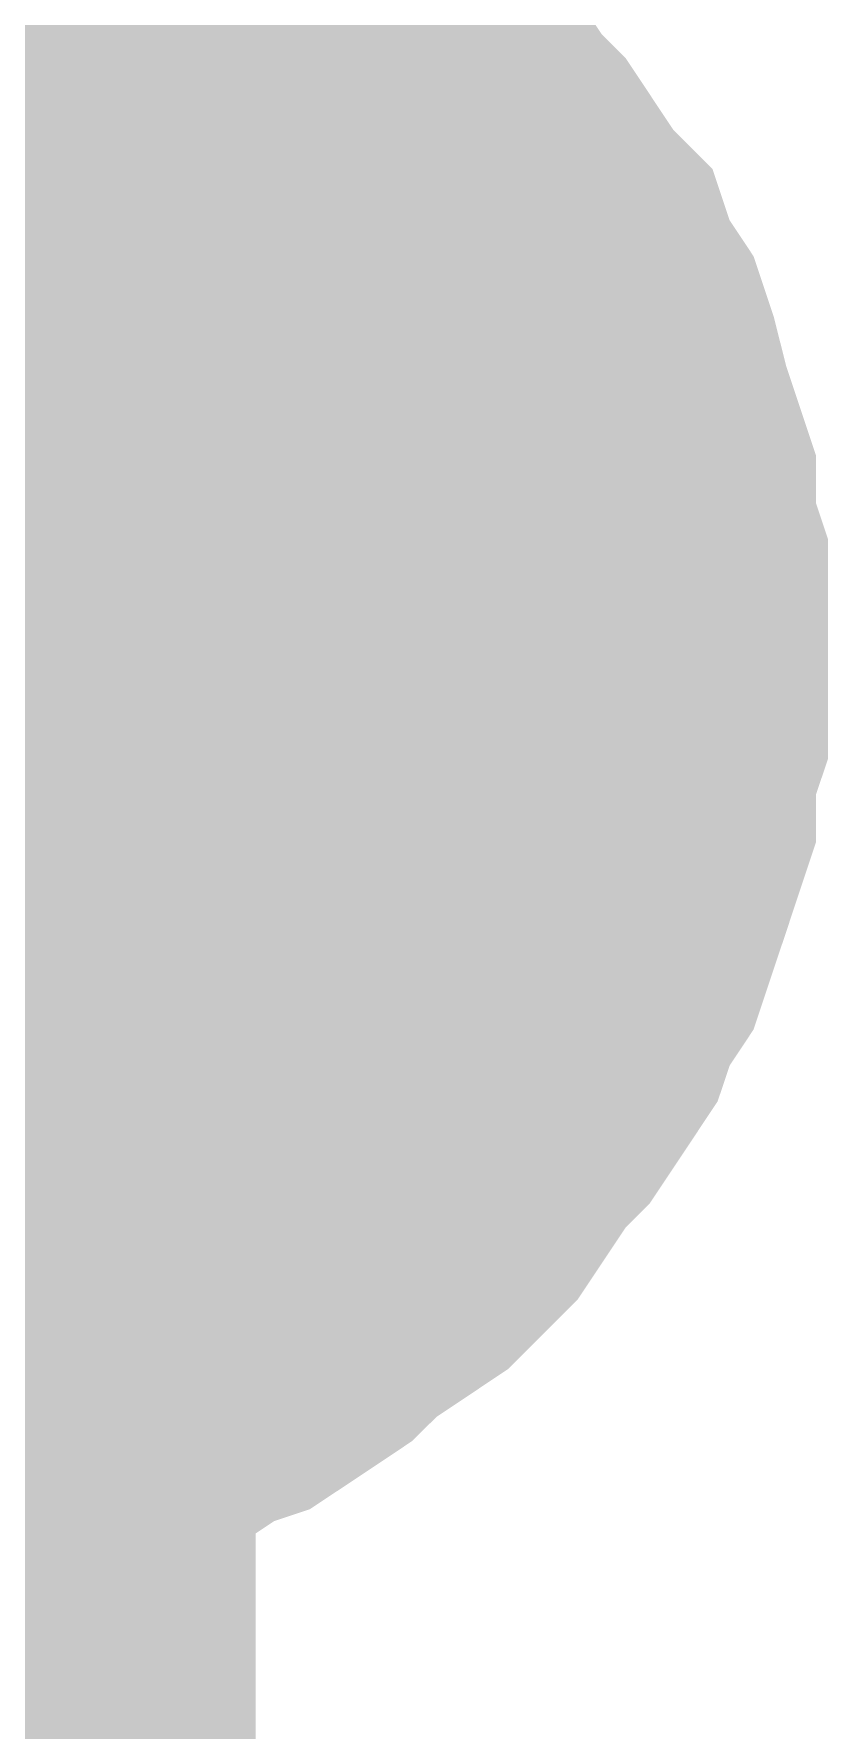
# Model space of a CAD drawing. Header units: inches. Extents: x 0 to 841, y 0 to 594.
# Drawn here: x 187.689 to 188.436, y 536.475 to 538.071 of the extents above; entities that cross this region are included whole.
import ezdxf

# ---------------------------------------------------------------- set-up
doc = ezdxf.new("R2010")
doc.units = ezdxf.units.IN
doc.layers.add('Sheet', color=255, linetype='Continuous')

msp = doc.modelspace()

# ---------------------------------------------------------------- linework, layer by layer
at = {"layer": 'Sheet'}
for points in [[(162.5159, 537.4927, 0.7493, 0.7493, 0), (162.5159, 537.4927, 0.7493, 0.7493, 0), (167.524, 537.4927, 0.7493, 0.7493, 0), (187.5227, 537.4927, 0.7493, 0.7493, 0), (187.5227, 537.4927, 0.7493, 0.7493, 0), (187.5227, 557.4926, 0.7493, 0.7493, 0), (187.5227, 559.9968, 0.7493, 0.7493, 0)], [(187.7473, 538.2227, 0.2997, 0.2997, 0), (187.781, 538.2114, 0.2997, 0.2997, 0), (187.8146, 538.2002, 0.2997, 0.2997, 0), (187.8483, 538.1777, 0.2997, 0.2997, 0), (187.882, 538.1665, 0.2997, 0.2997, 0), (187.9157, 538.1441, 0.2997, 0.2997, 0), (187.9494, 538.1328, 0.2997, 0.2997, 0), (187.9719, 538.1104, 0.2997, 0.2997, 0), (188.0055, 538.0879, 0.2997, 0.2997, 0), (188.0392, 538.0542, 0.2997, 0.2997, 0), (188.0617, 538.0318, 0.2997, 0.2997, 0), (188.0841, 538.0093, 0.2997, 0.2997, 0), (188.1066, 537.9756, 0.2997, 0.2997, 0), (188.1291, 537.9532, 0.2997, 0.2997, 0), (188.1515, 537.9195, 0.2997, 0.2997, 0), (188.174, 537.8858, 0.2997, 0.2997, 0), (188.1964, 537.8633, 0.2997, 0.2997, 0), (188.2077, 537.8296, 0.2997, 0.2997, 0), (188.2301, 537.7959, 0.2997, 0.2997, 0), (188.2413, 537.7623, 0.2997, 0.2997, 0), (188.2526, 537.7173, 0.2997, 0.2997, 0), (188.2638, 537.6836, 0.2997, 0.2997, 0), (188.275, 537.65, 0.2997, 0.2997, 0), (188.275, 537.605, 0.2997, 0.2997, 0), (188.2863, 537.5713, 0.2997, 0.2997, 0), (188.2863, 537.5377, 0.2997, 0.2997, 0), (188.2863, 537.4927, 0.2997, 0.2997, 0)], [(187.7473, 538.2227, 0.2997, 0.2997, 0), (187.781, 538.2114, 0.2997, 0.2997, 0), (187.8146, 538.2002, 0.2997, 0.2997, 0), (187.8483, 538.1777, 0.2997, 0.2997, 0), (187.882, 538.1665, 0.2997, 0.2997, 0), (187.9157, 538.1441, 0.2997, 0.2997, 0), (187.9494, 538.1328, 0.2997, 0.2997, 0), (187.9719, 538.1104, 0.2997, 0.2997, 0), (188.0055, 538.0879, 0.2997, 0.2997, 0), (188.0392, 538.0542, 0.2997, 0.2997, 0), (188.0617, 538.0318, 0.2997, 0.2997, 0), (188.0841, 538.0093, 0.2997, 0.2997, 0), (188.1066, 537.9756, 0.2997, 0.2997, 0), (188.1291, 537.9532, 0.2997, 0.2997, 0), (188.1515, 537.9195, 0.2997, 0.2997, 0), (188.174, 537.8858, 0.2997, 0.2997, 0), (188.1964, 537.8633, 0.2997, 0.2997, 0), (188.2077, 537.8296, 0.2997, 0.2997, 0), (188.2301, 537.7959, 0.2997, 0.2997, 0), (188.2413, 537.7623, 0.2997, 0.2997, 0), (188.2526, 537.7173, 0.2997, 0.2997, 0), (188.2638, 537.6836, 0.2997, 0.2997, 0), (188.275, 537.65, 0.2997, 0.2997, 0), (188.275, 537.605, 0.2997, 0.2997, 0), (188.2863, 537.5713, 0.2997, 0.2997, 0), (188.2863, 537.5377, 0.2997, 0.2997, 0), (188.2863, 537.4927, 0.2997, 0.2997, 0)], [(187.9494, 538.1328, 0.0991, 0.0991, 0), (187.9719, 538.1104, 0.0991, 0.0991, 0), (188.0055, 538.0879, 0.0991, 0.0991, 0), (188.0392, 538.0542, 0.0991, 0.0991, 0), (188.0617, 538.0318, 0.0991, 0.0991, 0), (188.0841, 538.0093, 0.0991, 0.0991, 0), (188.1066, 537.9756, 0.0991, 0.0991, 0), (188.1291, 537.9532, 0.0991, 0.0991, 0), (188.1515, 537.9195, 0.0991, 0.0991, 0), (188.174, 537.8858, 0.0991, 0.0991, 0), (188.1964, 537.8633, 0.0991, 0.0991, 0), (188.2077, 537.8296, 0.0991, 0.0991, 0), (188.2301, 537.7959, 0.0991, 0.0991, 0), (188.2413, 537.7623, 0.0991, 0.0991, 0), (188.2526, 537.7173, 0.0991, 0.0991, 0), (188.2638, 537.6836, 0.0991, 0.0991, 0), (188.275, 537.65, 0.0991, 0.0991, 0), (188.275, 537.605, 0.0991, 0.0991, 0), (188.2863, 537.5713, 0.0991, 0.0991, 0), (188.2863, 537.5377, 0.0991, 0.0991, 0), (188.2863, 537.4927, 0.0991, 0.0991, 0)], [(187.9494, 538.1328, 0.0991, 0.0991, 0), (187.9719, 538.1104, 0.0991, 0.0991, 0), (188.0055, 538.0879, 0.0991, 0.0991, 0), (188.0392, 538.0542, 0.0991, 0.0991, 0), (188.0617, 538.0318, 0.0991, 0.0991, 0), (188.0841, 538.0093, 0.0991, 0.0991, 0), (188.1066, 537.9756, 0.0991, 0.0991, 0), (188.1291, 537.9532, 0.0991, 0.0991, 0), (188.1515, 537.9195, 0.0991, 0.0991, 0), (188.174, 537.8858, 0.0991, 0.0991, 0), (188.1964, 537.8633, 0.0991, 0.0991, 0), (188.2077, 537.8296, 0.0991, 0.0991, 0), (188.2301, 537.7959, 0.0991, 0.0991, 0), (188.2413, 537.7623, 0.0991, 0.0991, 0), (188.2526, 537.7173, 0.0991, 0.0991, 0), (188.2638, 537.6836, 0.0991, 0.0991, 0), (188.275, 537.65, 0.0991, 0.0991, 0), (188.275, 537.605, 0.0991, 0.0991, 0), (188.2863, 537.5713, 0.0991, 0.0991, 0), (188.2863, 537.5377, 0.0991, 0.0991, 0), (188.2863, 537.4927, 0.0991, 0.0991, 0)], [(187.5227, 537.9981, 0.2997, 0.2997, 0), (187.5452, 537.9981, 0.2997, 0.2997, 0), (187.5788, 537.9981, 0.2997, 0.2997, 0), (187.6013, 537.9868, 0.2997, 0.2997, 0), (187.6238, 537.9868, 0.2997, 0.2997, 0), (187.6462, 537.9868, 0.2997, 0.2997, 0), (187.6687, 537.9756, 0.2997, 0.2997, 0), (187.7024, 537.9644, 0.2997, 0.2997, 0), (187.7248, 537.9532, 0.2997, 0.2997, 0), (187.7473, 537.9532, 0.2997, 0.2997, 0), (187.7697, 537.9419, 0.2997, 0.2997, 0), (187.781, 537.9307, 0.2997, 0.2997, 0), (187.8034, 537.9082, 0.2997, 0.2997, 0), (187.8259, 537.897, 0.2997, 0.2997, 0), (187.8483, 537.8858, 0.2997, 0.2997, 0), (187.8596, 537.8633, 0.2997, 0.2997, 0), (187.882, 537.8521, 0.2997, 0.2997, 0), (187.8933, 537.8296, 0.2997, 0.2997, 0), (187.9157, 537.8184, 0.2997, 0.2997, 0), (187.9269, 537.7959, 0.2997, 0.2997, 0), (187.9382, 537.7735, 0.2997, 0.2997, 0), (187.9606, 537.751, 0.2997, 0.2997, 0), (187.9719, 537.7398, 0.2997, 0.2997, 0), (187.9831, 537.7173, 0.2997, 0.2997, 0), (187.9831, 537.6949, 0.2997, 0.2997, 0), (187.9943, 537.6724, 0.2997, 0.2997, 0), (188.0055, 537.6387, 0.2997, 0.2997, 0), (188.0168, 537.6163, 0.2997, 0.2997, 0), (188.0168, 537.5938, 0.2997, 0.2997, 0), (188.0168, 537.5713, 0.2997, 0.2997, 0), (188.028, 537.5489, 0.2997, 0.2997, 0), (188.028, 537.5152, 0.2997, 0.2997, 0), (188.028, 537.4927, 0.2997, 0.2997, 0)], [(187.5227, 537.9981, 0.2997, 0.2997, 0), (187.5452, 537.9981, 0.2997, 0.2997, 0), (187.5788, 537.9981, 0.2997, 0.2997, 0), (187.6013, 537.9868, 0.2997, 0.2997, 0), (187.6238, 537.9868, 0.2997, 0.2997, 0), (187.6462, 537.9868, 0.2997, 0.2997, 0), (187.6687, 537.9756, 0.2997, 0.2997, 0), (187.7024, 537.9644, 0.2997, 0.2997, 0), (187.7248, 537.9532, 0.2997, 0.2997, 0), (187.7473, 537.9532, 0.2997, 0.2997, 0), (187.7697, 537.9419, 0.2997, 0.2997, 0), (187.781, 537.9307, 0.2997, 0.2997, 0), (187.8034, 537.9082, 0.2997, 0.2997, 0), (187.8259, 537.897, 0.2997, 0.2997, 0), (187.8483, 537.8858, 0.2997, 0.2997, 0), (187.8596, 537.8633, 0.2997, 0.2997, 0), (187.882, 537.8521, 0.2997, 0.2997, 0), (187.8933, 537.8296, 0.2997, 0.2997, 0), (187.9157, 537.8184, 0.2997, 0.2997, 0), (187.9269, 537.7959, 0.2997, 0.2997, 0), (187.9382, 537.7735, 0.2997, 0.2997, 0), (187.9606, 537.751, 0.2997, 0.2997, 0), (187.9719, 537.7398, 0.2997, 0.2997, 0), (187.9831, 537.7173, 0.2997, 0.2997, 0), (187.9831, 537.6949, 0.2997, 0.2997, 0), (187.9943, 537.6724, 0.2997, 0.2997, 0), (188.0055, 537.6387, 0.2997, 0.2997, 0), (188.0168, 537.6163, 0.2997, 0.2997, 0), (188.0168, 537.5938, 0.2997, 0.2997, 0), (188.0168, 537.5713, 0.2997, 0.2997, 0), (188.028, 537.5489, 0.2997, 0.2997, 0), (188.028, 537.5152, 0.2997, 0.2997, 0), (188.028, 537.4927, 0.2997, 0.2997, 0)], [(187.6238, 537.9868, 0.0991, 0.0991, 0), (187.6462, 537.9868, 0.0991, 0.0991, 0), (187.6687, 537.9756, 0.0991, 0.0991, 0), (187.7024, 537.9644, 0.0991, 0.0991, 0), (187.7248, 537.9532, 0.0991, 0.0991, 0), (187.7473, 537.9532, 0.0991, 0.0991, 0), (187.7697, 537.9419, 0.0991, 0.0991, 0), (187.781, 537.9307, 0.0991, 0.0991, 0), (187.8034, 537.9082, 0.0991, 0.0991, 0), (187.8259, 537.897, 0.0991, 0.0991, 0), (187.8483, 537.8858, 0.0991, 0.0991, 0), (187.8596, 537.8633, 0.0991, 0.0991, 0), (187.882, 537.8521, 0.0991, 0.0991, 0), (187.8933, 537.8296, 0.0991, 0.0991, 0), (187.9157, 537.8184, 0.0991, 0.0991, 0), (187.9269, 537.7959, 0.0991, 0.0991, 0), (187.9382, 537.7735, 0.0991, 0.0991, 0), (187.9606, 537.751, 0.0991, 0.0991, 0), (187.9719, 537.7398, 0.0991, 0.0991, 0), (187.9831, 537.7173, 0.0991, 0.0991, 0), (187.9831, 537.6949, 0.0991, 0.0991, 0), (187.9943, 537.6724, 0.0991, 0.0991, 0), (188.0055, 537.6387, 0.0991, 0.0991, 0), (188.0168, 537.6163, 0.0991, 0.0991, 0), (188.0168, 537.5938, 0.0991, 0.0991, 0), (188.0168, 537.5713, 0.0991, 0.0991, 0), (188.028, 537.5489, 0.0991, 0.0991, 0), (188.028, 537.5152, 0.0991, 0.0991, 0), (188.028, 537.4927, 0.0991, 0.0991, 0)], [(187.6238, 537.9868, 0.0991, 0.0991, 0), (187.6462, 537.9868, 0.0991, 0.0991, 0), (187.6687, 537.9756, 0.0991, 0.0991, 0), (187.7024, 537.9644, 0.0991, 0.0991, 0), (187.7248, 537.9532, 0.0991, 0.0991, 0), (187.7473, 537.9532, 0.0991, 0.0991, 0), (187.7697, 537.9419, 0.0991, 0.0991, 0), (187.781, 537.9307, 0.0991, 0.0991, 0), (187.8034, 537.9082, 0.0991, 0.0991, 0), (187.8259, 537.897, 0.0991, 0.0991, 0), (187.8483, 537.8858, 0.0991, 0.0991, 0), (187.8596, 537.8633, 0.0991, 0.0991, 0), (187.882, 537.8521, 0.0991, 0.0991, 0), (187.8933, 537.8296, 0.0991, 0.0991, 0), (187.9157, 537.8184, 0.0991, 0.0991, 0), (187.9269, 537.7959, 0.0991, 0.0991, 0), (187.9382, 537.7735, 0.0991, 0.0991, 0), (187.9606, 537.751, 0.0991, 0.0991, 0), (187.9719, 537.7398, 0.0991, 0.0991, 0), (187.9831, 537.7173, 0.0991, 0.0991, 0), (187.9831, 537.6949, 0.0991, 0.0991, 0), (187.9943, 537.6724, 0.0991, 0.0991, 0), (188.0055, 537.6387, 0.0991, 0.0991, 0), (188.0168, 537.6163, 0.0991, 0.0991, 0), (188.0168, 537.5938, 0.0991, 0.0991, 0), (188.0168, 537.5713, 0.0991, 0.0991, 0), (188.028, 537.5489, 0.0991, 0.0991, 0), (188.028, 537.5152, 0.0991, 0.0991, 0), (188.028, 537.4927, 0.0991, 0.0991, 0)], [(187.5227, 537.4927, 0.7493, 0.7493, 0), (187.5227, 531.9902, 0.7493, 0.7493, 0)], [(188.2863, 537.4927, 0.2997, 0.2997, 0), (188.2863, 537.4591, 0.2997, 0.2997, 0), (188.2863, 537.4141, 0.2997, 0.2997, 0), (188.275, 537.3804, 0.2997, 0.2997, 0), (188.275, 537.3355, 0.2997, 0.2997, 0), (188.2638, 537.3018, 0.2997, 0.2997, 0), (188.2526, 537.2681, 0.2997, 0.2997, 0), (188.2413, 537.2345, 0.2997, 0.2997, 0), (188.2301, 537.2008, 0.2997, 0.2997, 0), (188.2077, 537.1671, 0.2997, 0.2997, 0), (188.1964, 537.1334, 0.2997, 0.2997, 0), (188.174, 537.0997, 0.2997, 0.2997, 0), (188.1515, 537.066, 0.2997, 0.2997, 0), (188.1291, 537.0436, 0.2997, 0.2997, 0), (188.1066, 537.0099, 0.2997, 0.2997, 0), (188.0841, 536.9762, 0.2997, 0.2997, 0), (188.0617, 536.9537, 0.2997, 0.2997, 0), (188.0392, 536.9313, 0.2997, 0.2997, 0), (188.0055, 536.9088, 0.2997, 0.2997, 0), (187.9719, 536.8863, 0.2997, 0.2997, 0), (187.9494, 536.8639, 0.2997, 0.2997, 0), (187.9157, 536.8414, 0.2997, 0.2997, 0), (187.882, 536.819, 0.2997, 0.2997, 0), (187.8483, 536.8077, 0.2997, 0.2997, 0), (187.8146, 536.7853, 0.2997, 0.2997, 0), (187.781, 536.774, 0.2997, 0.2997, 0), (187.7473, 536.7628, 0.2997, 0.2997, 0), (187.7136, 536.7516, 0.2997, 0.2997, 0), (187.6799, 536.7404, 0.2997, 0.2997, 0), (187.635, 536.7404, 0.2997, 0.2997, 0), (187.6013, 536.7291, 0.2997, 0.2997, 0), (187.5564, 536.7291, 0.2997, 0.2997, 0), (187.5227, 536.7291, 0.2997, 0.2997, 0)], [(188.2863, 537.4927, 0.2997, 0.2997, 0), (188.2863, 537.4591, 0.2997, 0.2997, 0), (188.2863, 537.4141, 0.2997, 0.2997, 0), (188.275, 537.3804, 0.2997, 0.2997, 0), (188.275, 537.3355, 0.2997, 0.2997, 0), (188.2638, 537.3018, 0.2997, 0.2997, 0), (188.2526, 537.2681, 0.2997, 0.2997, 0), (188.2413, 537.2345, 0.2997, 0.2997, 0), (188.2301, 537.2008, 0.2997, 0.2997, 0), (188.2077, 537.1671, 0.2997, 0.2997, 0), (188.1964, 537.1334, 0.2997, 0.2997, 0), (188.174, 537.0997, 0.2997, 0.2997, 0), (188.1515, 537.066, 0.2997, 0.2997, 0), (188.1291, 537.0436, 0.2997, 0.2997, 0), (188.1066, 537.0099, 0.2997, 0.2997, 0), (188.0841, 536.9762, 0.2997, 0.2997, 0), (188.0617, 536.9537, 0.2997, 0.2997, 0), (188.0392, 536.9313, 0.2997, 0.2997, 0), (188.0055, 536.9088, 0.2997, 0.2997, 0), (187.9719, 536.8863, 0.2997, 0.2997, 0), (187.9494, 536.8639, 0.2997, 0.2997, 0), (187.9157, 536.8414, 0.2997, 0.2997, 0), (187.882, 536.819, 0.2997, 0.2997, 0), (187.8483, 536.8077, 0.2997, 0.2997, 0), (187.8146, 536.7853, 0.2997, 0.2997, 0), (187.781, 536.774, 0.2997, 0.2997, 0), (187.7473, 536.7628, 0.2997, 0.2997, 0), (187.7136, 536.7516, 0.2997, 0.2997, 0), (187.6799, 536.7404, 0.2997, 0.2997, 0), (187.635, 536.7404, 0.2997, 0.2997, 0), (187.6013, 536.7291, 0.2997, 0.2997, 0), (187.5564, 536.7291, 0.2997, 0.2997, 0), (187.5227, 536.7291, 0.2997, 0.2997, 0)], [(188.028, 537.4927, 0.2997, 0.2997, 0), (188.028, 537.4703, 0.2997, 0.2997, 0), (188.028, 537.4366, 0.2997, 0.2997, 0), (188.0168, 537.4141, 0.2997, 0.2997, 0), (188.0168, 537.3917, 0.2997, 0.2997, 0), (188.0168, 537.3692, 0.2997, 0.2997, 0), (188.0055, 537.3468, 0.2997, 0.2997, 0), (187.9943, 537.3131, 0.2997, 0.2997, 0), (187.9831, 537.2906, 0.2997, 0.2997, 0), (187.9831, 537.2681, 0.2997, 0.2997, 0), (187.9719, 537.2457, 0.2997, 0.2997, 0), (187.9606, 537.2345, 0.2997, 0.2997, 0), (187.9382, 537.212, 0.2997, 0.2997, 0), (187.9269, 537.1895, 0.2997, 0.2997, 0), (187.9157, 537.1671, 0.2997, 0.2997, 0), (187.8933, 537.1559, 0.2997, 0.2997, 0), (187.882, 537.1334, 0.2997, 0.2997, 0), (187.8596, 537.1222, 0.2997, 0.2997, 0), (187.8483, 537.0997, 0.2997, 0.2997, 0), (187.8259, 537.0885, 0.2997, 0.2997, 0), (187.8034, 537.0772, 0.2997, 0.2997, 0), (187.781, 537.0548, 0.2997, 0.2997, 0), (187.7697, 537.0436, 0.2997, 0.2997, 0), (187.7473, 537.0323, 0.2997, 0.2997, 0), (187.7248, 537.0323, 0.2997, 0.2997, 0), (187.7024, 537.0211, 0.2997, 0.2997, 0), (187.6687, 537.0099, 0.2997, 0.2997, 0), (187.6462, 536.9986, 0.2997, 0.2997, 0), (187.6238, 536.9986, 0.2997, 0.2997, 0), (187.6013, 536.9986, 0.2997, 0.2997, 0), (187.5788, 536.9874, 0.2997, 0.2997, 0), (187.5452, 536.9874, 0.2997, 0.2997, 0), (187.5227, 536.9874, 0.2997, 0.2997, 0)], [(188.028, 537.4927, 0.2997, 0.2997, 0), (188.028, 537.4703, 0.2997, 0.2997, 0), (188.028, 537.4366, 0.2997, 0.2997, 0), (188.0168, 537.4141, 0.2997, 0.2997, 0), (188.0168, 537.3917, 0.2997, 0.2997, 0), (188.0168, 537.3692, 0.2997, 0.2997, 0), (188.0055, 537.3468, 0.2997, 0.2997, 0), (187.9943, 537.3131, 0.2997, 0.2997, 0), (187.9831, 537.2906, 0.2997, 0.2997, 0), (187.9831, 537.2681, 0.2997, 0.2997, 0), (187.9719, 537.2457, 0.2997, 0.2997, 0), (187.9606, 537.2345, 0.2997, 0.2997, 0), (187.9382, 537.212, 0.2997, 0.2997, 0), (187.9269, 537.1895, 0.2997, 0.2997, 0), (187.9157, 537.1671, 0.2997, 0.2997, 0), (187.8933, 537.1559, 0.2997, 0.2997, 0), (187.882, 537.1334, 0.2997, 0.2997, 0), (187.8596, 537.1222, 0.2997, 0.2997, 0), (187.8483, 537.0997, 0.2997, 0.2997, 0), (187.8259, 537.0885, 0.2997, 0.2997, 0), (187.8034, 537.0772, 0.2997, 0.2997, 0), (187.781, 537.0548, 0.2997, 0.2997, 0), (187.7697, 537.0436, 0.2997, 0.2997, 0), (187.7473, 537.0323, 0.2997, 0.2997, 0), (187.7248, 537.0323, 0.2997, 0.2997, 0), (187.7024, 537.0211, 0.2997, 0.2997, 0), (187.6687, 537.0099, 0.2997, 0.2997, 0), (187.6462, 536.9986, 0.2997, 0.2997, 0), (187.6238, 536.9986, 0.2997, 0.2997, 0), (187.6013, 536.9986, 0.2997, 0.2997, 0), (187.5788, 536.9874, 0.2997, 0.2997, 0), (187.5452, 536.9874, 0.2997, 0.2997, 0), (187.5227, 536.9874, 0.2997, 0.2997, 0)], [(188.028, 537.4927, 0.2997, 0.2997, 0), (188.028, 537.4927, 0.2997, 0.2997, 0), (188.028, 537.4927, 0.2997, 0.2997, 0), (188.028, 537.4927, 0.2997, 0.2997, 0), (188.028, 537.4927, 0.2997, 0.2997, 0), (188.028, 537.4927, 0.2997, 0.2997, 0), (188.028, 537.4927, 0.2997, 0.2997, 0), (188.028, 537.4927, 0.2997, 0.2997, 0), (188.028, 537.4927, 0.2997, 0.2997, 0), (188.028, 537.4927, 0.2997, 0.2997, 0), (188.028, 537.4927, 0.2997, 0.2997, 0), (188.028, 537.4927, 0.2997, 0.2997, 0), (188.028, 537.4927, 0.2997, 0.2997, 0), (188.028, 537.4927, 0.2997, 0.2997, 0), (188.028, 537.4927, 0.2997, 0.2997, 0), (188.028, 537.4927, 0.2997, 0.2997, 0), (188.028, 537.4927, 0.2997, 0.2997, 0), (188.028, 537.4927, 0.2997, 0.2997, 0), (188.028, 537.4927, 0.2997, 0.2997, 0), (188.028, 537.4927, 0.2997, 0.2997, 0), (188.028, 537.4927, 0.2997, 0.2997, 0), (188.028, 537.4927, 0.2997, 0.2997, 0), (188.028, 537.4927, 0.2997, 0.2997, 0), (188.028, 537.4927, 0.2997, 0.2997, 0), (188.028, 537.4927, 0.2997, 0.2997, 0), (188.028, 537.4927, 0.2997, 0.2997, 0), (188.028, 537.4927, 0.2997, 0.2997, 0), (188.028, 537.4927, 0.2997, 0.2997, 0), (188.028, 537.4927, 0.2997, 0.2997, 0), (188.028, 537.4927, 0.2997, 0.2997, 0), (188.028, 537.4927, 0.2997, 0.2997, 0), (188.028, 537.4927, 0.2997, 0.2997, 0), (188.028, 537.4927, 0.2997, 0.2997, 0)], [(188.028, 537.4927, 0.2997, 0.2997, 0), (188.028, 537.4927, 0.2997, 0.2997, 0)], [(188.028, 537.4927, 0.2997, 0.2997, 0), (188.028, 537.4927, 0.2997, 0.2997, 0), (188.028, 537.4927, 0.2997, 0.2997, 0), (188.028, 537.4927, 0.2997, 0.2997, 0), (188.028, 537.4927, 0.2997, 0.2997, 0), (188.028, 537.4927, 0.2997, 0.2997, 0), (188.028, 537.4927, 0.2997, 0.2997, 0), (188.028, 537.4927, 0.2997, 0.2997, 0), (188.028, 537.4927, 0.2997, 0.2997, 0), (188.028, 537.4927, 0.2997, 0.2997, 0), (188.028, 537.4927, 0.2997, 0.2997, 0), (188.028, 537.4927, 0.2997, 0.2997, 0), (188.028, 537.4927, 0.2997, 0.2997, 0), (188.028, 537.4927, 0.2997, 0.2997, 0), (188.028, 537.4927, 0.2997, 0.2997, 0), (188.028, 537.4927, 0.2997, 0.2997, 0), (188.028, 537.4927, 0.2997, 0.2997, 0), (188.028, 537.4927, 0.2997, 0.2997, 0), (188.028, 537.4927, 0.2997, 0.2997, 0), (188.028, 537.4927, 0.2997, 0.2997, 0), (188.028, 537.4927, 0.2997, 0.2997, 0), (188.028, 537.4927, 0.2997, 0.2997, 0), (188.028, 537.4927, 0.2997, 0.2997, 0), (188.028, 537.4927, 0.2997, 0.2997, 0), (188.028, 537.4927, 0.2997, 0.2997, 0), (188.028, 537.4927, 0.2997, 0.2997, 0), (188.028, 537.4927, 0.2997, 0.2997, 0), (188.028, 537.4927, 0.2997, 0.2997, 0), (188.028, 537.4927, 0.2997, 0.2997, 0), (188.028, 537.4927, 0.2997, 0.2997, 0), (188.028, 537.4927, 0.2997, 0.2997, 0), (188.028, 537.4927, 0.2997, 0.2997, 0), (188.028, 537.4927, 0.2997, 0.2997, 0)], [(188.028, 537.4927, 0.2997, 0.2997, 0), (188.028, 537.4927, 0.2997, 0.2997, 0)], [(188.2863, 537.4927, 0.2997, 0.2997, 0), (188.2863, 537.4927, 0.2997, 0.2997, 0), (188.2863, 537.4927, 0.2997, 0.2997, 0), (188.2863, 537.4927, 0.2997, 0.2997, 0), (188.2863, 537.4927, 0.2997, 0.2997, 0), (188.2863, 537.4927, 0.2997, 0.2997, 0), (188.2863, 537.4927, 0.2997, 0.2997, 0), (188.2863, 537.4927, 0.2997, 0.2997, 0), (188.2863, 537.4927, 0.2997, 0.2997, 0), (188.2863, 537.4927, 0.2997, 0.2997, 0), (188.2863, 537.4927, 0.2997, 0.2997, 0), (188.2863, 537.4927, 0.2997, 0.2997, 0), (188.2863, 537.4927, 0.2997, 0.2997, 0), (188.2863, 537.4927, 0.2997, 0.2997, 0), (188.2863, 537.4927, 0.2997, 0.2997, 0), (188.2863, 537.4927, 0.2997, 0.2997, 0), (188.2863, 537.4927, 0.2997, 0.2997, 0), (188.2863, 537.4927, 0.2997, 0.2997, 0), (188.2863, 537.4927, 0.2997, 0.2997, 0), (188.2863, 537.4927, 0.2997, 0.2997, 0), (188.2863, 537.4927, 0.2997, 0.2997, 0), (188.2863, 537.4927, 0.2997, 0.2997, 0), (188.2863, 537.4927, 0.2997, 0.2997, 0), (188.2863, 537.4927, 0.2997, 0.2997, 0), (188.2863, 537.4927, 0.2997, 0.2997, 0), (188.2863, 537.4927, 0.2997, 0.2997, 0), (188.2863, 537.4927, 0.2997, 0.2997, 0), (188.2863, 537.4927, 0.2997, 0.2997, 0), (188.2863, 537.4927, 0.2997, 0.2997, 0), (188.2863, 537.4927, 0.2997, 0.2997, 0), (188.2863, 537.4927, 0.2997, 0.2997, 0), (188.2863, 537.4927, 0.2997, 0.2997, 0), (188.2863, 537.4927, 0.2997, 0.2997, 0)], [(188.2863, 537.4927, 0.2997, 0.2997, 0), (188.2863, 537.4927, 0.2997, 0.2997, 0)], [(188.2863, 537.4927, 0.2997, 0.2997, 0), (188.2863, 537.4927, 0.2997, 0.2997, 0), (188.2863, 537.4927, 0.2997, 0.2997, 0), (188.2863, 537.4927, 0.2997, 0.2997, 0), (188.2863, 537.4927, 0.2997, 0.2997, 0), (188.2863, 537.4927, 0.2997, 0.2997, 0), (188.2863, 537.4927, 0.2997, 0.2997, 0), (188.2863, 537.4927, 0.2997, 0.2997, 0), (188.2863, 537.4927, 0.2997, 0.2997, 0), (188.2863, 537.4927, 0.2997, 0.2997, 0), (188.2863, 537.4927, 0.2997, 0.2997, 0), (188.2863, 537.4927, 0.2997, 0.2997, 0), (188.2863, 537.4927, 0.2997, 0.2997, 0), (188.2863, 537.4927, 0.2997, 0.2997, 0), (188.2863, 537.4927, 0.2997, 0.2997, 0), (188.2863, 537.4927, 0.2997, 0.2997, 0), (188.2863, 537.4927, 0.2997, 0.2997, 0), (188.2863, 537.4927, 0.2997, 0.2997, 0), (188.2863, 537.4927, 0.2997, 0.2997, 0), (188.2863, 537.4927, 0.2997, 0.2997, 0), (188.2863, 537.4927, 0.2997, 0.2997, 0), (188.2863, 537.4927, 0.2997, 0.2997, 0), (188.2863, 537.4927, 0.2997, 0.2997, 0), (188.2863, 537.4927, 0.2997, 0.2997, 0), (188.2863, 537.4927, 0.2997, 0.2997, 0), (188.2863, 537.4927, 0.2997, 0.2997, 0), (188.2863, 537.4927, 0.2997, 0.2997, 0), (188.2863, 537.4927, 0.2997, 0.2997, 0), (188.2863, 537.4927, 0.2997, 0.2997, 0), (188.2863, 537.4927, 0.2997, 0.2997, 0), (188.2863, 537.4927, 0.2997, 0.2997, 0), (188.2863, 537.4927, 0.2997, 0.2997, 0), (188.2863, 537.4927, 0.2997, 0.2997, 0)], [(188.2863, 537.4927, 0.2997, 0.2997, 0), (188.2863, 537.4927, 0.2997, 0.2997, 0)], [(188.028, 537.4927, 0.0991, 0.0991, 0), (188.028, 537.4703, 0.0991, 0.0991, 0), (188.028, 537.4366, 0.0991, 0.0991, 0), (188.0168, 537.4141, 0.0991, 0.0991, 0), (188.0168, 537.3917, 0.0991, 0.0991, 0), (188.0168, 537.3692, 0.0991, 0.0991, 0), (188.0055, 537.3468, 0.0991, 0.0991, 0), (187.9943, 537.3131, 0.0991, 0.0991, 0), (187.9831, 537.2906, 0.0991, 0.0991, 0), (187.9831, 537.2681, 0.0991, 0.0991, 0), (187.9719, 537.2457, 0.0991, 0.0991, 0), (187.9606, 537.2345, 0.0991, 0.0991, 0), (187.9382, 537.212, 0.0991, 0.0991, 0), (187.9269, 537.1895, 0.0991, 0.0991, 0), (187.9157, 537.1671, 0.0991, 0.0991, 0), (187.8933, 537.1559, 0.0991, 0.0991, 0), (187.882, 537.1334, 0.0991, 0.0991, 0), (187.8596, 537.1222, 0.0991, 0.0991, 0), (187.8483, 537.0997, 0.0991, 0.0991, 0), (187.8259, 537.0885, 0.0991, 0.0991, 0), (187.8034, 537.0772, 0.0991, 0.0991, 0), (187.781, 537.0548, 0.0991, 0.0991, 0), (187.7697, 537.0436, 0.0991, 0.0991, 0), (187.7473, 537.0323, 0.0991, 0.0991, 0), (187.7248, 537.0323, 0.0991, 0.0991, 0), (187.7024, 537.0211, 0.0991, 0.0991, 0), (187.6687, 537.0099, 0.0991, 0.0991, 0), (187.6462, 536.9986, 0.0991, 0.0991, 0), (187.6238, 536.9986, 0.0991, 0.0991, 0)], [(188.028, 537.4927, 0.0991, 0.0991, 0), (188.028, 537.4703, 0.0991, 0.0991, 0), (188.028, 537.4366, 0.0991, 0.0991, 0), (188.0168, 537.4141, 0.0991, 0.0991, 0), (188.0168, 537.3917, 0.0991, 0.0991, 0), (188.0168, 537.3692, 0.0991, 0.0991, 0), (188.0055, 537.3468, 0.0991, 0.0991, 0), (187.9943, 537.3131, 0.0991, 0.0991, 0), (187.9831, 537.2906, 0.0991, 0.0991, 0), (187.9831, 537.2681, 0.0991, 0.0991, 0), (187.9719, 537.2457, 0.0991, 0.0991, 0), (187.9606, 537.2345, 0.0991, 0.0991, 0), (187.9382, 537.212, 0.0991, 0.0991, 0), (187.9269, 537.1895, 0.0991, 0.0991, 0), (187.9157, 537.1671, 0.0991, 0.0991, 0), (187.8933, 537.1559, 0.0991, 0.0991, 0), (187.882, 537.1334, 0.0991, 0.0991, 0), (187.8596, 537.1222, 0.0991, 0.0991, 0), (187.8483, 537.0997, 0.0991, 0.0991, 0), (187.8259, 537.0885, 0.0991, 0.0991, 0), (187.8034, 537.0772, 0.0991, 0.0991, 0), (187.781, 537.0548, 0.0991, 0.0991, 0), (187.7697, 537.0436, 0.0991, 0.0991, 0), (187.7473, 537.0323, 0.0991, 0.0991, 0), (187.7248, 537.0323, 0.0991, 0.0991, 0), (187.7024, 537.0211, 0.0991, 0.0991, 0), (187.6687, 537.0099, 0.0991, 0.0991, 0), (187.6462, 536.9986, 0.0991, 0.0991, 0), (187.6238, 536.9986, 0.0991, 0.0991, 0)], [(188.2863, 537.4927, 0.0991, 0.0991, 0), (188.2863, 537.4591, 0.0991, 0.0991, 0), (188.2863, 537.4141, 0.0991, 0.0991, 0), (188.275, 537.3804, 0.0991, 0.0991, 0), (188.275, 537.3355, 0.0991, 0.0991, 0), (188.2638, 537.3018, 0.0991, 0.0991, 0), (188.2526, 537.2681, 0.0991, 0.0991, 0), (188.2413, 537.2345, 0.0991, 0.0991, 0), (188.2301, 537.2008, 0.0991, 0.0991, 0), (188.2077, 537.1671, 0.0991, 0.0991, 0), (188.1964, 537.1334, 0.0991, 0.0991, 0), (188.174, 537.0997, 0.0991, 0.0991, 0), (188.1515, 537.066, 0.0991, 0.0991, 0), (188.1291, 537.0436, 0.0991, 0.0991, 0), (188.1066, 537.0099, 0.0991, 0.0991, 0), (188.0841, 536.9762, 0.0991, 0.0991, 0), (188.0617, 536.9537, 0.0991, 0.0991, 0), (188.0392, 536.9313, 0.0991, 0.0991, 0), (188.0055, 536.9088, 0.0991, 0.0991, 0), (187.9719, 536.8863, 0.0991, 0.0991, 0), (187.9494, 536.8639, 0.0991, 0.0991, 0), (187.9157, 536.8414, 0.0991, 0.0991, 0), (187.882, 536.819, 0.0991, 0.0991, 0), (187.8483, 536.8077, 0.0991, 0.0991, 0), (187.8146, 536.7853, 0.0991, 0.0991, 0), (187.781, 536.774, 0.0991, 0.0991, 0), (187.7473, 536.7628, 0.0991, 0.0991, 0), (187.7136, 536.7516, 0.0991, 0.0991, 0), (187.6799, 536.7404, 0.0991, 0.0991, 0), (187.635, 536.7404, 0.0991, 0.0991, 0)], [(188.2863, 537.4927, 0.0991, 0.0991, 0), (188.2863, 537.4591, 0.0991, 0.0991, 0), (188.2863, 537.4141, 0.0991, 0.0991, 0), (188.275, 537.3804, 0.0991, 0.0991, 0), (188.275, 537.3355, 0.0991, 0.0991, 0), (188.2638, 537.3018, 0.0991, 0.0991, 0), (188.2526, 537.2681, 0.0991, 0.0991, 0), (188.2413, 537.2345, 0.0991, 0.0991, 0), (188.2301, 537.2008, 0.0991, 0.0991, 0), (188.2077, 537.1671, 0.0991, 0.0991, 0), (188.1964, 537.1334, 0.0991, 0.0991, 0), (188.174, 537.0997, 0.0991, 0.0991, 0), (188.1515, 537.066, 0.0991, 0.0991, 0), (188.1291, 537.0436, 0.0991, 0.0991, 0), (188.1066, 537.0099, 0.0991, 0.0991, 0), (188.0841, 536.9762, 0.0991, 0.0991, 0), (188.0617, 536.9537, 0.0991, 0.0991, 0), (188.0392, 536.9313, 0.0991, 0.0991, 0), (188.0055, 536.9088, 0.0991, 0.0991, 0), (187.9719, 536.8863, 0.0991, 0.0991, 0), (187.9494, 536.8639, 0.0991, 0.0991, 0), (187.9157, 536.8414, 0.0991, 0.0991, 0), (187.882, 536.819, 0.0991, 0.0991, 0), (187.8483, 536.8077, 0.0991, 0.0991, 0), (187.8146, 536.7853, 0.0991, 0.0991, 0), (187.781, 536.774, 0.0991, 0.0991, 0), (187.7473, 536.7628, 0.0991, 0.0991, 0), (187.7136, 536.7516, 0.0991, 0.0991, 0), (187.6799, 536.7404, 0.0991, 0.0991, 0), (187.635, 536.7404, 0.0991, 0.0991, 0)], [(188.028, 537.4927, 0.0991, 0.0991, 0), (188.028, 537.4927, 0.0991, 0.0991, 0), (188.028, 537.4927, 0.0991, 0.0991, 0), (188.028, 537.4927, 0.0991, 0.0991, 0), (188.028, 537.4927, 0.0991, 0.0991, 0), (188.028, 537.4927, 0.0991, 0.0991, 0), (188.028, 537.4927, 0.0991, 0.0991, 0), (188.028, 537.4927, 0.0991, 0.0991, 0), (188.028, 537.4927, 0.0991, 0.0991, 0), (188.028, 537.4927, 0.0991, 0.0991, 0), (188.028, 537.4927, 0.0991, 0.0991, 0), (188.028, 537.4927, 0.0991, 0.0991, 0), (188.028, 537.4927, 0.0991, 0.0991, 0), (188.028, 537.4927, 0.0991, 0.0991, 0), (188.028, 537.4927, 0.0991, 0.0991, 0), (188.028, 537.4927, 0.0991, 0.0991, 0), (188.028, 537.4927, 0.0991, 0.0991, 0), (188.028, 537.4927, 0.0991, 0.0991, 0), (188.028, 537.4927, 0.0991, 0.0991, 0), (188.028, 537.4927, 0.0991, 0.0991, 0), (188.028, 537.4927, 0.0991, 0.0991, 0), (188.028, 537.4927, 0.0991, 0.0991, 0), (188.028, 537.4927, 0.0991, 0.0991, 0), (188.028, 537.4927, 0.0991, 0.0991, 0), (188.028, 537.4927, 0.0991, 0.0991, 0), (188.028, 537.4927, 0.0991, 0.0991, 0), (188.028, 537.4927, 0.0991, 0.0991, 0), (188.028, 537.4927, 0.0991, 0.0991, 0), (188.028, 537.4927, 0.0991, 0.0991, 0), (188.028, 537.4927, 0.0991, 0.0991, 0), (188.028, 537.4927, 0.0991, 0.0991, 0), (188.028, 537.4927, 0.0991, 0.0991, 0), (188.028, 537.4927, 0.0991, 0.0991, 0)], [(188.028, 537.4927, 0.0991, 0.0991, 0), (188.028, 537.4927, 0.0991, 0.0991, 0)], [(188.028, 537.4927, 0.0991, 0.0991, 0), (188.028, 537.4927, 0.0991, 0.0991, 0), (188.028, 537.4927, 0.0991, 0.0991, 0), (188.028, 537.4927, 0.0991, 0.0991, 0), (188.028, 537.4927, 0.0991, 0.0991, 0), (188.028, 537.4927, 0.0991, 0.0991, 0), (188.028, 537.4927, 0.0991, 0.0991, 0), (188.028, 537.4927, 0.0991, 0.0991, 0), (188.028, 537.4927, 0.0991, 0.0991, 0), (188.028, 537.4927, 0.0991, 0.0991, 0), (188.028, 537.4927, 0.0991, 0.0991, 0), (188.028, 537.4927, 0.0991, 0.0991, 0), (188.028, 537.4927, 0.0991, 0.0991, 0), (188.028, 537.4927, 0.0991, 0.0991, 0), (188.028, 537.4927, 0.0991, 0.0991, 0), (188.028, 537.4927, 0.0991, 0.0991, 0), (188.028, 537.4927, 0.0991, 0.0991, 0), (188.028, 537.4927, 0.0991, 0.0991, 0), (188.028, 537.4927, 0.0991, 0.0991, 0), (188.028, 537.4927, 0.0991, 0.0991, 0), (188.028, 537.4927, 0.0991, 0.0991, 0), (188.028, 537.4927, 0.0991, 0.0991, 0), (188.028, 537.4927, 0.0991, 0.0991, 0), (188.028, 537.4927, 0.0991, 0.0991, 0), (188.028, 537.4927, 0.0991, 0.0991, 0), (188.028, 537.4927, 0.0991, 0.0991, 0), (188.028, 537.4927, 0.0991, 0.0991, 0), (188.028, 537.4927, 0.0991, 0.0991, 0), (188.028, 537.4927, 0.0991, 0.0991, 0), (188.028, 537.4927, 0.0991, 0.0991, 0), (188.028, 537.4927, 0.0991, 0.0991, 0), (188.028, 537.4927, 0.0991, 0.0991, 0), (188.028, 537.4927, 0.0991, 0.0991, 0)], [(188.028, 537.4927, 0.0991, 0.0991, 0), (188.028, 537.4927, 0.0991, 0.0991, 0)], [(188.2863, 537.4927, 0.0991, 0.0991, 0), (188.2863, 537.4927, 0.0991, 0.0991, 0), (188.2863, 537.4927, 0.0991, 0.0991, 0), (188.2863, 537.4927, 0.0991, 0.0991, 0), (188.2863, 537.4927, 0.0991, 0.0991, 0), (188.2863, 537.4927, 0.0991, 0.0991, 0), (188.2863, 537.4927, 0.0991, 0.0991, 0), (188.2863, 537.4927, 0.0991, 0.0991, 0), (188.2863, 537.4927, 0.0991, 0.0991, 0), (188.2863, 537.4927, 0.0991, 0.0991, 0), (188.2863, 537.4927, 0.0991, 0.0991, 0), (188.2863, 537.4927, 0.0991, 0.0991, 0), (188.2863, 537.4927, 0.0991, 0.0991, 0), (188.2863, 537.4927, 0.0991, 0.0991, 0), (188.2863, 537.4927, 0.0991, 0.0991, 0), (188.2863, 537.4927, 0.0991, 0.0991, 0), (188.2863, 537.4927, 0.0991, 0.0991, 0), (188.2863, 537.4927, 0.0991, 0.0991, 0), (188.2863, 537.4927, 0.0991, 0.0991, 0), (188.2863, 537.4927, 0.0991, 0.0991, 0), (188.2863, 537.4927, 0.0991, 0.0991, 0), (188.2863, 537.4927, 0.0991, 0.0991, 0), (188.2863, 537.4927, 0.0991, 0.0991, 0), (188.2863, 537.4927, 0.0991, 0.0991, 0), (188.2863, 537.4927, 0.0991, 0.0991, 0), (188.2863, 537.4927, 0.0991, 0.0991, 0), (188.2863, 537.4927, 0.0991, 0.0991, 0), (188.2863, 537.4927, 0.0991, 0.0991, 0), (188.2863, 537.4927, 0.0991, 0.0991, 0), (188.2863, 537.4927, 0.0991, 0.0991, 0), (188.2863, 537.4927, 0.0991, 0.0991, 0), (188.2863, 537.4927, 0.0991, 0.0991, 0), (188.2863, 537.4927, 0.0991, 0.0991, 0)], [(188.2863, 537.4927, 0.0991, 0.0991, 0), (188.2863, 537.4927, 0.0991, 0.0991, 0)], [(188.2863, 537.4927, 0.0991, 0.0991, 0), (188.2863, 537.4927, 0.0991, 0.0991, 0), (188.2863, 537.4927, 0.0991, 0.0991, 0), (188.2863, 537.4927, 0.0991, 0.0991, 0), (188.2863, 537.4927, 0.0991, 0.0991, 0), (188.2863, 537.4927, 0.0991, 0.0991, 0), (188.2863, 537.4927, 0.0991, 0.0991, 0), (188.2863, 537.4927, 0.0991, 0.0991, 0), (188.2863, 537.4927, 0.0991, 0.0991, 0), (188.2863, 537.4927, 0.0991, 0.0991, 0), (188.2863, 537.4927, 0.0991, 0.0991, 0), (188.2863, 537.4927, 0.0991, 0.0991, 0), (188.2863, 537.4927, 0.0991, 0.0991, 0), (188.2863, 537.4927, 0.0991, 0.0991, 0), (188.2863, 537.4927, 0.0991, 0.0991, 0), (188.2863, 537.4927, 0.0991, 0.0991, 0), (188.2863, 537.4927, 0.0991, 0.0991, 0), (188.2863, 537.4927, 0.0991, 0.0991, 0), (188.2863, 537.4927, 0.0991, 0.0991, 0), (188.2863, 537.4927, 0.0991, 0.0991, 0), (188.2863, 537.4927, 0.0991, 0.0991, 0), (188.2863, 537.4927, 0.0991, 0.0991, 0), (188.2863, 537.4927, 0.0991, 0.0991, 0), (188.2863, 537.4927, 0.0991, 0.0991, 0), (188.2863, 537.4927, 0.0991, 0.0991, 0), (188.2863, 537.4927, 0.0991, 0.0991, 0), (188.2863, 537.4927, 0.0991, 0.0991, 0), (188.2863, 537.4927, 0.0991, 0.0991, 0), (188.2863, 537.4927, 0.0991, 0.0991, 0), (188.2863, 537.4927, 0.0991, 0.0991, 0), (188.2863, 537.4927, 0.0991, 0.0991, 0), (188.2863, 537.4927, 0.0991, 0.0991, 0), (188.2863, 537.4927, 0.0991, 0.0991, 0)], [(188.2863, 537.4927, 0.0991, 0.0991, 0), (188.2863, 537.4927, 0.0991, 0.0991, 0)]]:
    msp.add_lwpolyline(points, format="xyseb", dxfattribs=at)
msp.add_lwpolyline([(187.2459, 537.5, 0.508, 0.508, 1), (187.7539, 537.5, 0.508, 0.508, 1)], format="xyseb", close=True, dxfattribs=at)

doc.saveas('drawing.dxf')
